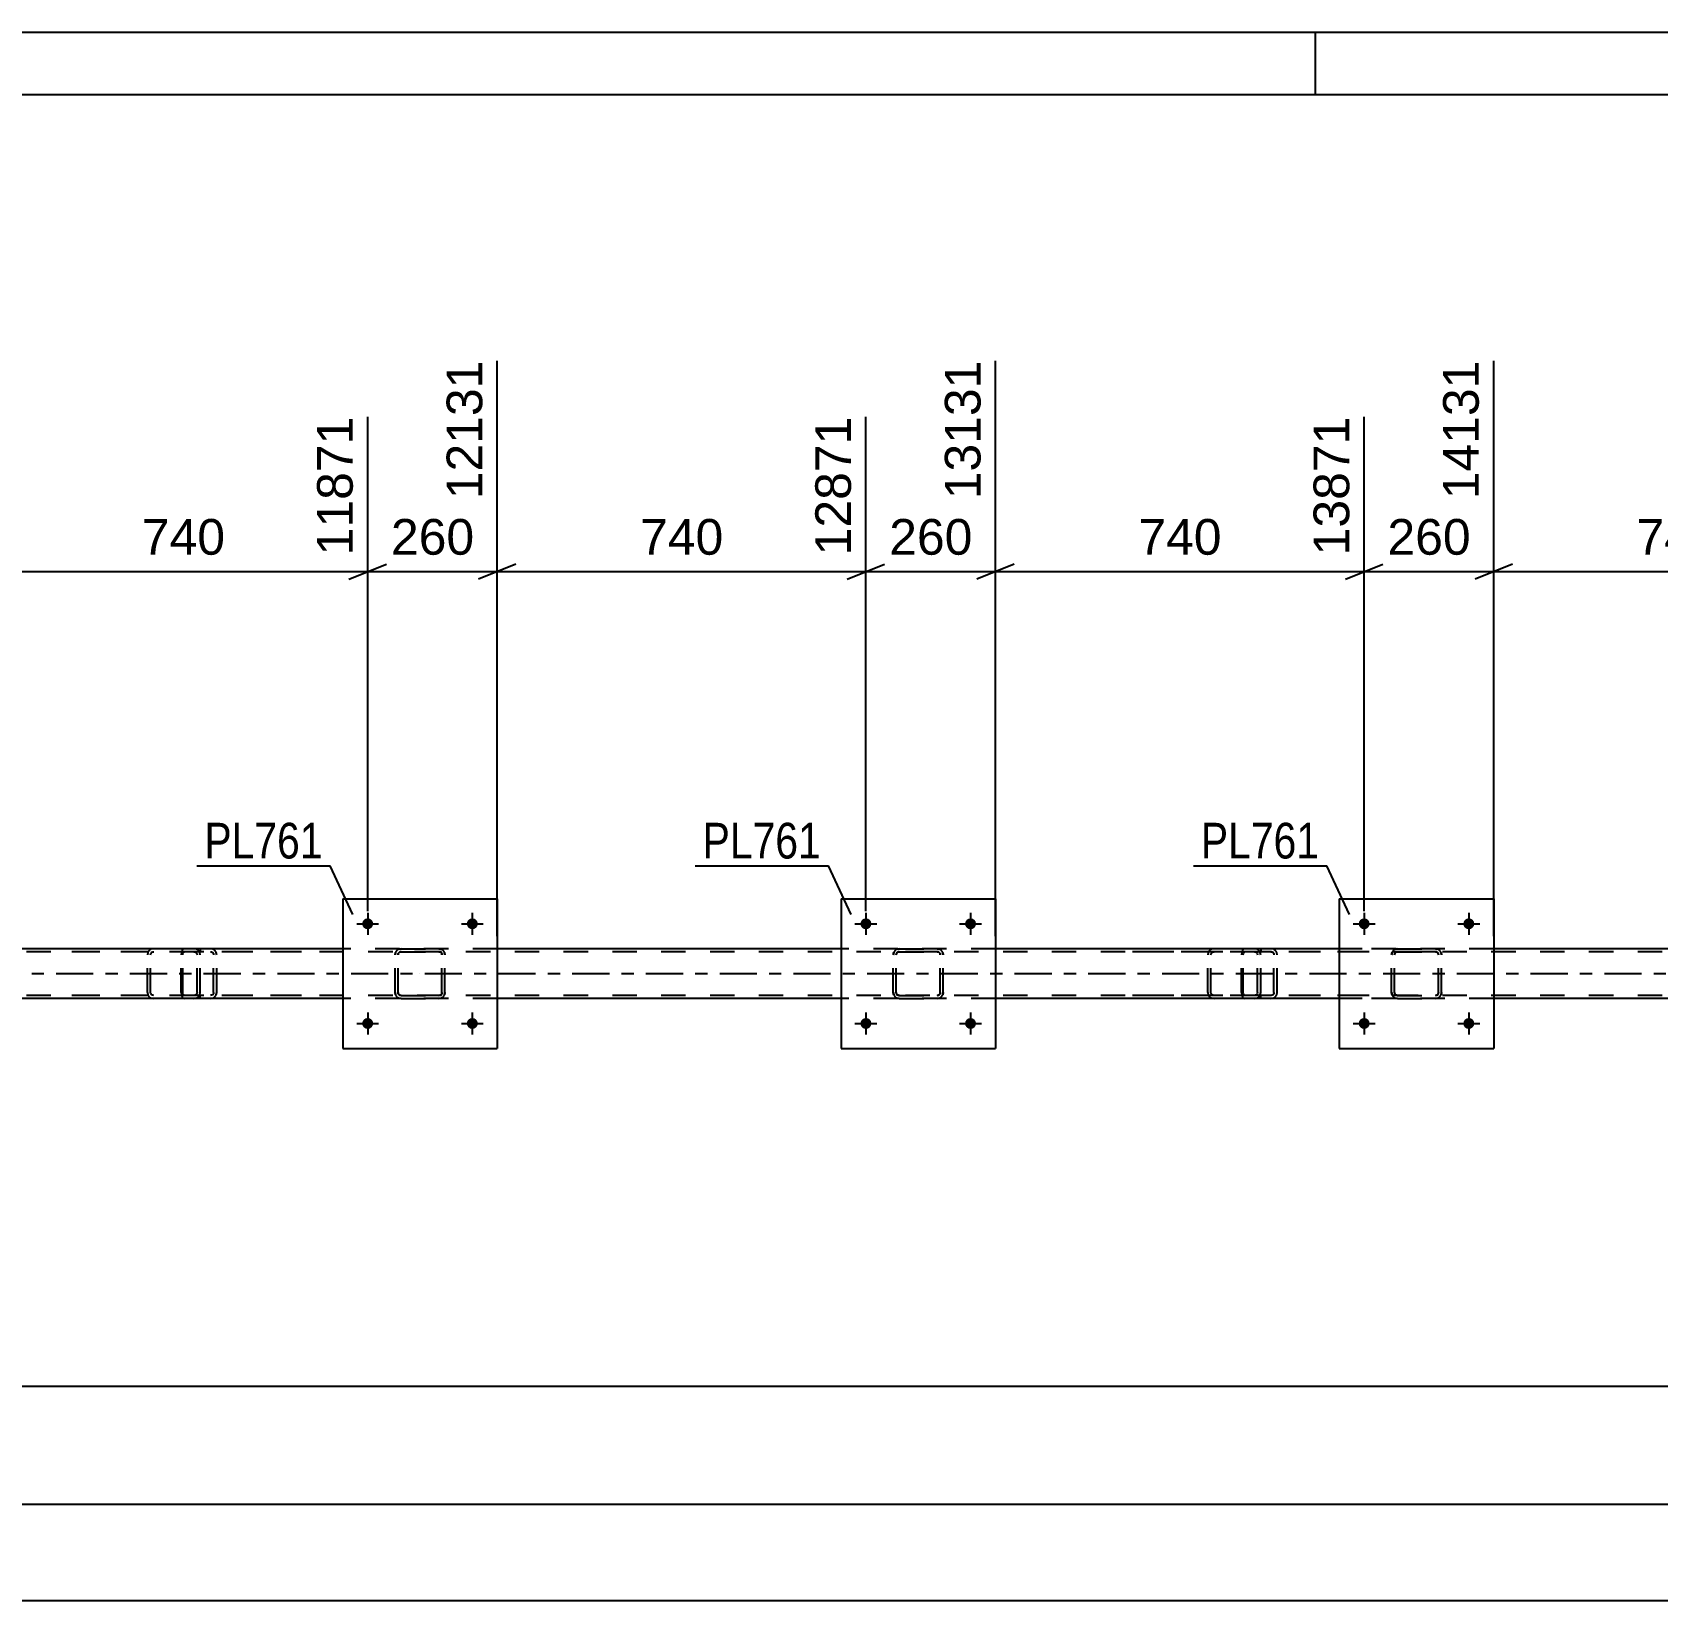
# Model space of a CAD drawing. Header units: millimetres. Extents: x 0 to 841, y 0 to 594.
# Drawn here: x 528 to 658.5, y 468.2 to 594 of the extents above; entities that cross this region are included whole.
import ezdxf

# ---------------------------------------------------------------- set-up
doc = ezdxf.new("R2010")
doc.units = ezdxf.units.MM
doc.linetypes.add('DXK_LINE_DOT2', pattern=[3.9198, 1.9599, -1.9599])
doc.linetypes.add('DXK_LINE_DOT3', pattern=[5.9187, 2.979, -0.9799, 0.9799, -0.9799])
doc.styles.add('Arial', font='arial.ttf', dxfattribs={"height": 0.2})
doc.styles.add('Arial Narrow', font='ARIALN.TTF', dxfattribs={"height": 0.2})

# ---------------------------------------------------------------- blocks, each defined once
blk = doc.blocks.new('Unknown-203724102-1113')
at = {"color": 5, "linetype": 'Continuous'}
for p, q in [((841, 594), (0, 594)), ((631, 589), (631, 594)), ((836, 589), (5, 589))]:
    blk.add_line(p, q, dxfattribs=at)
blk = doc.blocks.new('Bolt-203724102-4856 - 4784')
at = {"linetype": 'Continuous'}
for points in [[(555.35, 514.47, -1), (554.47, 514.47, -1)], [(563.75, 514.47, -1), (562.87, 514.47, -1)]]:
    blk.add_hatch(color=1, dxfattribs=at).paths.add_polyline_path(points)
at = {"color": 1, "linetype": 'Continuous'}
for p, q in [((554.91, 515.35), (554.91, 513.59)), ((563.31, 515.35), (563.31, 513.59)), ((554.03, 514.47), (555.79, 514.47)), ((562.43, 514.47), (564.19, 514.47))]:
    blk.add_line(p, q, dxfattribs=at)
blk = doc.blocks.new('Part-203724102-4864 - 4784')
at = {"color": 7, "linetype": 'DXK_LINE_DOT2'}
for p, q in [((539.95, 520.17), (539.93, 519.99)), ((539.93, 516.95), (539.93, 519.99)), ((540.01, 520.33), (539.95, 520.17)), ((540.09, 520.43), (540.01, 520.33)), ((540.06, 519.99), (540.07, 520.08)), ((540.06, 516.95), (540.06, 519.99)), ((540.07, 520.08), (540.1, 520.16)), ((540.2, 520.47), (540.09, 520.43)), ((540.1, 520.16), (540.15, 520.21)), ((540.15, 520.21), (540.2, 520.23)), ((549.6, 520.47), (540.2, 520.47)), ((549.6, 520.23), (540.2, 520.23)), ((541.47, 520.47), (541.47, 520.23)), ((542.48, 520.43), (542.29, 520.47)), ((542.29, 520.23), (542.38, 520.21)), ((542.38, 520.21), (542.47, 520.16)), ((542.47, 520.16), (542.52, 520.08)), ((542.52, 520.08), (542.54, 519.99)), ((542.54, 516.95), (542.54, 519.99)), ((542.79, 519.99), (542.75, 520.17)), ((542.79, 516.95), (542.79, 519.99)), ((539.93, 516.95), (539.95, 516.77)), ((539.95, 516.77), (540.01, 516.61)), ((540.07, 516.86), (540.06, 516.95)), ((540.1, 516.78), (540.07, 516.86)), ((540.15, 516.73), (540.1, 516.78)), ((540.2, 516.71), (540.15, 516.73)), ((549.6, 516.71), (540.2, 516.71)), ((541.47, 516.47), (541.47, 516.71)), ((542.38, 516.73), (542.29, 516.71)), ((542.47, 516.78), (542.38, 516.73)), ((542.52, 516.86), (542.47, 516.78)), ((542.54, 516.95), (542.52, 516.86)), ((542.75, 516.77), (542.79, 516.95)), ((540.01, 516.61), (540.09, 516.51)), ((540.09, 516.51), (540.2, 516.47)), ((549.6, 516.47), (540.2, 516.47)), ((542.29, 516.47), (542.48, 516.51))]:
    blk.add_line(p, q, dxfattribs=at)
for centre, start, end in [((542.3, 519.97), 23.8494, 68.8059), ((542.3, 516.97), 291.1941, 336.1506)]:
    blk.add_arc(centre, 0.492, start, end, dxfattribs=at)
blk = doc.blocks.new('Part-203724102-4815 - 4784')
at = {"color": 7, "linetype": 'DXK_LINE_DOT2'}
for p, q in [((733.31, 520.23), (80.08, 520.23)), ((565.31, 520.47), (552.91, 520.47)), ((605.31, 520.47), (592.91, 520.47)), ((645.31, 520.47), (632.91, 520.47)), ((733.31, 516.71), (80.08, 516.71)), ((565.31, 516.47), (552.91, 516.47)), ((605.31, 516.47), (592.91, 516.47)), ((645.31, 516.47), (632.91, 516.47))]:
    blk.add_line(p, q, dxfattribs=at)
at = {"color": 2, "linetype": 'Continuous'}
for p, q in [((552.91, 520.47), (525.31, 520.47)), ((592.91, 520.47), (565.31, 520.47)), ((632.91, 520.47), (605.31, 520.47)), ((672.91, 520.47), (645.31, 520.47)), ((552.91, 516.47), (525.31, 516.47)), ((592.91, 516.47), (565.31, 516.47)), ((632.91, 516.47), (605.31, 516.47)), ((672.91, 516.47), (645.31, 516.47))]:
    blk.add_line(p, q, dxfattribs=at)
at = {"color": 7, "linetype": 'DXK_LINE_DOT3'}
blk.add_line((80.08, 518.47), (733.31, 518.47), dxfattribs=at)
blk = doc.blocks.new('Part-203724102-4880 - 4784')
at = {"color": 2, "linetype": 'Continuous'}
for p, q in [((592.91, 524.47), (592.91, 512.47)), ((592.91, 524.47), (605.31, 524.47)), ((605.31, 524.47), (605.31, 512.47)), ((592.91, 512.47), (605.31, 512.47))]:
    blk.add_line(p, q, dxfattribs=at)
blk = doc.blocks.new('Bolt-203724102-4851 - 4784')
at = {"linetype": 'Continuous'}
for points in [[(635.35, 522.47, -1), (634.47, 522.47, -1)], [(643.75, 522.47, -1), (642.87, 522.47, -1)]]:
    blk.add_hatch(color=1, dxfattribs=at).paths.add_polyline_path(points)
at = {"color": 1, "linetype": 'Continuous'}
for p, q in [((634.91, 523.35), (634.91, 521.59)), ((643.31, 523.35), (643.31, 521.59)), ((634.03, 522.47), (635.79, 522.47)), ((642.43, 522.47), (644.19, 522.47))]:
    blk.add_line(p, q, dxfattribs=at)
blk = doc.blocks.new('Bolt-203724102-4852 - 4784')
at = {"linetype": 'Continuous'}
for points in [[(635.35, 514.47, -1), (634.47, 514.47, -1)], [(643.75, 514.47, -1), (642.87, 514.47, -1)]]:
    blk.add_hatch(color=1, dxfattribs=at).paths.add_polyline_path(points)
at = {"color": 1, "linetype": 'Continuous'}
for p, q in [((634.91, 515.35), (634.91, 513.59)), ((643.31, 515.35), (643.31, 513.59)), ((634.03, 514.47), (635.79, 514.47)), ((642.43, 514.47), (644.19, 514.47))]:
    blk.add_line(p, q, dxfattribs=at)
blk = doc.blocks.new('Bolt-203724102-4853 - 4784')
at = {"linetype": 'Continuous'}
for points in [[(595.35, 522.47, -1), (594.47, 522.47, -1)], [(603.75, 522.47, -1), (602.87, 522.47, -1)]]:
    blk.add_hatch(color=1, dxfattribs=at).paths.add_polyline_path(points)
at = {"color": 1, "linetype": 'Continuous'}
for p, q in [((594.91, 523.35), (594.91, 521.59)), ((603.31, 523.35), (603.31, 521.59)), ((594.03, 522.47), (595.79, 522.47)), ((602.43, 522.47), (604.19, 522.47))]:
    blk.add_line(p, q, dxfattribs=at)
blk = doc.blocks.new('Bolt-203724102-4854 - 4784')
at = {"linetype": 'Continuous'}
for points in [[(595.35, 514.47, -1), (594.47, 514.47, -1)], [(603.75, 514.47, -1), (602.87, 514.47, -1)]]:
    blk.add_hatch(color=1, dxfattribs=at).paths.add_polyline_path(points)
at = {"color": 1, "linetype": 'Continuous'}
for p, q in [((594.91, 515.35), (594.91, 513.59)), ((603.31, 515.35), (603.31, 513.59)), ((594.03, 514.47), (595.79, 514.47)), ((602.43, 514.47), (604.19, 514.47))]:
    blk.add_line(p, q, dxfattribs=at)
blk = doc.blocks.new('Bolt-203724102-4855 - 4784')
at = {"linetype": 'Continuous'}
for points in [[(555.35, 522.47, -1), (554.47, 522.47, -1)], [(563.75, 522.47, -1), (562.87, 522.47, -1)]]:
    blk.add_hatch(color=1, dxfattribs=at).paths.add_polyline_path(points)
at = {"color": 1, "linetype": 'Continuous'}
for p, q in [((554.91, 523.35), (554.91, 521.59)), ((563.31, 523.35), (563.31, 521.59)), ((554.03, 522.47), (555.79, 522.47)), ((562.43, 522.47), (564.19, 522.47))]:
    blk.add_line(p, q, dxfattribs=at)
blk = doc.blocks.new('Part-203724102-4874 - 4784')
at = {"color": 2, "linetype": 'Continuous'}
for p, q in [((552.91, 524.47), (552.91, 512.47)), ((552.91, 524.47), (565.31, 524.47)), ((565.31, 524.47), (565.31, 512.47)), ((552.91, 512.47), (565.31, 512.47))]:
    blk.add_line(p, q, dxfattribs=at)
blk = doc.blocks.new('Part-203724102-4875 - 4784')
at = {"color": 7, "linetype": 'DXK_LINE_DOT2'}
for p, q in [((597.11, 519.99), (597.15, 520.17)), ((597.15, 520.17), (597.11, 519.99)), ((597.11, 516.95), (597.11, 519.99)), ((597.35, 519.99), (597.37, 520.08)), ((597.37, 520.08), (597.35, 519.99)), ((597.35, 516.95), (597.35, 519.99)), ((597.37, 520.08), (597.42, 520.16)), ((597.42, 520.16), (597.37, 520.08)), ((597.41, 520.43), (597.59, 520.47)), ((597.59, 520.47), (597.41, 520.43)), ((597.42, 520.16), (597.5, 520.21)), ((597.5, 520.21), (597.42, 520.16)), ((597.5, 520.21), (597.59, 520.23)), ((597.59, 520.23), (597.5, 520.21)), ((597.59, 520.47), (600.63, 520.47)), ((597.59, 520.47), (597.59, 520.47)), ((597.59, 520.47), (600.63, 520.47)), ((597.59, 520.23), (600.63, 520.23)), ((597.59, 520.23), (597.59, 520.23)), ((600.63, 520.23), (597.59, 520.23)), ((600.63, 520.47), (600.63, 520.47)), ((600.63, 520.47), (600.82, 520.43)), ((600.82, 520.43), (600.63, 520.47)), ((600.63, 520.23), (600.63, 520.23)), ((600.63, 520.23), (600.73, 520.21)), ((600.73, 520.21), (600.63, 520.23)), ((600.73, 520.21), (600.8, 520.16)), ((600.8, 520.16), (600.73, 520.21)), ((600.8, 520.16), (600.86, 520.08)), ((600.86, 520.08), (600.8, 520.16)), ((600.86, 520.08), (600.87, 519.99)), ((600.87, 519.99), (600.86, 520.08)), ((600.87, 516.95), (600.87, 519.99)), ((601.08, 520.17), (601.11, 519.99)), ((601.11, 519.99), (601.08, 520.17)), ((601.11, 516.95), (601.11, 519.99)), ((597.15, 516.77), (597.11, 516.95)), ((597.11, 516.95), (597.15, 516.77)), ((597.37, 516.86), (597.35, 516.95)), ((597.35, 516.95), (597.37, 516.86)), ((597.42, 516.78), (597.37, 516.86)), ((597.37, 516.86), (597.42, 516.78)), ((597.5, 516.73), (597.42, 516.78)), ((597.42, 516.78), (597.5, 516.73)), ((597.59, 516.71), (597.5, 516.73)), ((597.5, 516.73), (597.59, 516.71)), ((597.59, 516.71), (600.63, 516.71)), ((597.59, 516.71), (597.59, 516.71)), ((597.59, 516.71), (600.63, 516.71)), ((600.73, 516.73), (600.63, 516.71)), ((600.63, 516.71), (600.73, 516.73)), ((600.63, 516.71), (600.63, 516.71)), ((600.8, 516.78), (600.73, 516.73)), ((600.73, 516.73), (600.8, 516.78)), ((600.86, 516.86), (600.8, 516.78)), ((600.8, 516.78), (600.86, 516.86)), ((600.87, 516.95), (600.86, 516.86)), ((600.86, 516.86), (600.87, 516.95)), ((601.11, 516.95), (601.08, 516.77)), ((601.08, 516.77), (601.11, 516.95)), ((597.59, 516.47), (597.41, 516.51)), ((597.41, 516.51), (597.59, 516.47)), ((597.59, 516.47), (600.63, 516.47)), ((597.59, 516.47), (597.59, 516.47)), ((597.59, 516.47), (600.63, 516.47)), ((600.82, 516.51), (600.63, 516.47)), ((600.63, 516.47), (600.82, 516.51)), ((600.63, 516.47), (600.63, 516.47))]:
    blk.add_line(p, q, dxfattribs=at)
at = {"color": 7, "linetype": 'DXK_LINE_DOT3'}
blk.add_line((599.11, 518.47), (599.11, 518.47), dxfattribs=at)
at = {"color": 7, "linetype": 'DXK_LINE_DOT2'}
for centre, start, end in [((597.59, 519.99), 112.5, 157.5), ((597.59, 519.99), 112.5, 157.5), ((600.63, 519.99), 22.5, 67.5), ((600.63, 519.99), 22.5, 67.5), ((597.59, 516.95), 202.5, 247.5), ((597.59, 516.95), 202.5, 247.5), ((600.63, 516.95), 292.5, 337.5), ((600.63, 516.95), 292.5, 337.5)]:
    blk.add_arc(centre, 0.48, start, end, dxfattribs=at)
blk = doc.blocks.new('Part-203724102-4909 - 4784')
at = {"color": 2, "linetype": 'Continuous'}
for p, q in [((632.91, 524.47), (632.91, 512.47)), ((632.91, 524.47), (645.31, 524.47)), ((645.31, 524.47), (645.31, 512.47)), ((632.91, 512.47), (645.31, 512.47))]:
    blk.add_line(p, q, dxfattribs=at)
blk = doc.blocks.new('Part-203724102-4910 - 4784')
at = {"color": 7, "linetype": 'DXK_LINE_DOT2'}
for p, q in [((637.11, 519.99), (637.15, 520.17)), ((637.15, 520.17), (637.11, 519.99)), ((637.11, 516.95), (637.11, 519.99)), ((637.35, 519.99), (637.37, 520.08)), ((637.37, 520.08), (637.35, 519.99)), ((637.35, 516.95), (637.35, 519.99)), ((637.37, 520.08), (637.42, 520.16)), ((637.42, 520.16), (637.37, 520.08)), ((637.41, 520.43), (637.59, 520.47)), ((637.59, 520.47), (637.41, 520.43)), ((637.42, 520.16), (637.5, 520.21)), ((637.5, 520.21), (637.42, 520.16)), ((637.5, 520.21), (637.59, 520.23)), ((637.59, 520.23), (637.5, 520.21)), ((637.59, 520.47), (640.63, 520.47)), ((637.59, 520.47), (637.59, 520.47)), ((637.59, 520.47), (640.63, 520.47)), ((637.59, 520.23), (640.63, 520.23)), ((637.59, 520.23), (637.59, 520.23)), ((640.63, 520.23), (637.59, 520.23)), ((640.63, 520.47), (640.63, 520.47)), ((640.63, 520.47), (640.82, 520.43)), ((640.82, 520.43), (640.63, 520.47)), ((640.63, 520.23), (640.63, 520.23)), ((640.63, 520.23), (640.73, 520.21)), ((640.73, 520.21), (640.63, 520.23)), ((640.73, 520.21), (640.8, 520.16)), ((640.8, 520.16), (640.73, 520.21)), ((640.8, 520.16), (640.86, 520.08)), ((640.86, 520.08), (640.8, 520.16)), ((640.86, 520.08), (640.87, 519.99)), ((640.87, 519.99), (640.86, 520.08)), ((640.87, 516.95), (640.87, 519.99)), ((641.08, 520.17), (641.11, 519.99)), ((641.11, 519.99), (641.08, 520.17)), ((641.11, 516.95), (641.11, 519.99)), ((637.15, 516.77), (637.11, 516.95)), ((637.11, 516.95), (637.15, 516.77)), ((637.37, 516.86), (637.35, 516.95)), ((637.35, 516.95), (637.37, 516.86)), ((637.42, 516.78), (637.37, 516.86)), ((637.37, 516.86), (637.42, 516.78)), ((637.5, 516.73), (637.42, 516.78)), ((637.42, 516.78), (637.5, 516.73)), ((637.59, 516.71), (637.5, 516.73)), ((637.5, 516.73), (637.59, 516.71)), ((637.59, 516.71), (640.63, 516.71)), ((637.59, 516.71), (637.59, 516.71)), ((637.59, 516.71), (640.63, 516.71)), ((640.73, 516.73), (640.63, 516.71)), ((640.63, 516.71), (640.73, 516.73)), ((640.63, 516.71), (640.63, 516.71)), ((640.8, 516.78), (640.73, 516.73)), ((640.73, 516.73), (640.8, 516.78)), ((640.86, 516.86), (640.8, 516.78)), ((640.8, 516.78), (640.86, 516.86)), ((640.87, 516.95), (640.86, 516.86)), ((640.86, 516.86), (640.87, 516.95)), ((641.11, 516.95), (641.08, 516.77)), ((641.08, 516.77), (641.11, 516.95)), ((637.59, 516.47), (637.41, 516.51)), ((637.41, 516.51), (637.59, 516.47)), ((637.59, 516.47), (640.63, 516.47)), ((637.59, 516.47), (637.59, 516.47)), ((637.59, 516.47), (640.63, 516.47)), ((640.82, 516.51), (640.63, 516.47)), ((640.63, 516.47), (640.82, 516.51)), ((640.63, 516.47), (640.63, 516.47))]:
    blk.add_line(p, q, dxfattribs=at)
at = {"color": 7, "linetype": 'DXK_LINE_DOT3'}
blk.add_line((639.11, 518.47), (639.11, 518.47), dxfattribs=at)
at = {"color": 7, "linetype": 'DXK_LINE_DOT2'}
for centre, start, end in [((637.59, 519.99), 112.5, 157.5), ((637.59, 519.99), 112.5, 157.5), ((640.63, 519.99), 22.5, 67.5), ((640.63, 519.99), 22.5, 67.5), ((637.59, 516.95), 202.5, 247.5), ((637.59, 516.95), 202.5, 247.5), ((640.63, 516.95), 292.5, 337.5), ((640.63, 516.95), 292.5, 337.5)]:
    blk.add_arc(centre, 0.48, start, end, dxfattribs=at)
blk = doc.blocks.new('Part-203724102-4963 - 4784')
at = {"color": 7, "linetype": 'DXK_LINE_DOT2'}
for p, q in [((557.11, 519.99), (557.15, 520.17)), ((557.15, 520.17), (557.11, 519.99)), ((557.11, 516.95), (557.11, 519.99)), ((557.35, 519.99), (557.37, 520.08)), ((557.37, 520.08), (557.35, 519.99)), ((557.35, 516.95), (557.35, 519.99)), ((557.37, 520.08), (557.43, 520.16)), ((557.43, 520.16), (557.37, 520.08)), ((557.41, 520.43), (557.59, 520.47)), ((557.59, 520.47), (557.41, 520.43)), ((557.43, 520.16), (557.5, 520.21)), ((557.5, 520.21), (557.43, 520.16)), ((557.5, 520.21), (557.59, 520.23)), ((557.59, 520.23), (557.5, 520.21)), ((557.59, 520.47), (560.63, 520.47)), ((557.59, 520.47), (557.59, 520.47)), ((557.59, 520.47), (560.63, 520.47)), ((557.59, 520.23), (560.63, 520.23)), ((557.59, 520.23), (557.59, 520.23)), ((560.63, 520.23), (557.59, 520.23)), ((560.63, 520.47), (560.63, 520.47)), ((560.63, 520.47), (560.82, 520.43)), ((560.82, 520.43), (560.63, 520.47)), ((560.63, 520.23), (560.63, 520.23)), ((560.63, 520.23), (560.73, 520.21)), ((560.73, 520.21), (560.63, 520.23)), ((560.73, 520.21), (560.8, 520.16)), ((560.8, 520.16), (560.73, 520.21)), ((560.8, 520.16), (560.86, 520.08)), ((560.86, 520.08), (560.8, 520.16)), ((560.86, 520.08), (560.87, 519.99)), ((560.87, 519.99), (560.86, 520.08)), ((560.87, 516.95), (560.87, 519.99)), ((561.08, 520.17), (561.11, 519.99)), ((561.11, 519.99), (561.08, 520.17)), ((561.11, 516.95), (561.11, 519.99)), ((557.15, 516.77), (557.11, 516.95)), ((557.11, 516.95), (557.15, 516.77)), ((557.37, 516.86), (557.35, 516.95)), ((557.35, 516.95), (557.37, 516.86)), ((557.43, 516.78), (557.37, 516.86)), ((557.37, 516.86), (557.43, 516.78)), ((557.5, 516.73), (557.43, 516.78)), ((557.43, 516.78), (557.5, 516.73)), ((557.59, 516.71), (557.5, 516.73)), ((557.5, 516.73), (557.59, 516.71)), ((557.59, 516.71), (560.63, 516.71)), ((557.59, 516.71), (557.59, 516.71)), ((557.59, 516.71), (560.63, 516.71)), ((560.73, 516.73), (560.63, 516.71)), ((560.63, 516.71), (560.73, 516.73)), ((560.63, 516.71), (560.63, 516.71)), ((560.8, 516.78), (560.73, 516.73)), ((560.73, 516.73), (560.8, 516.78)), ((560.86, 516.86), (560.8, 516.78)), ((560.8, 516.78), (560.86, 516.86)), ((560.87, 516.95), (560.86, 516.86)), ((560.86, 516.86), (560.87, 516.95)), ((561.11, 516.95), (561.08, 516.77)), ((561.08, 516.77), (561.11, 516.95)), ((557.59, 516.47), (557.41, 516.51)), ((557.41, 516.51), (557.59, 516.47)), ((557.59, 516.47), (560.63, 516.47)), ((557.59, 516.47), (557.59, 516.47)), ((557.59, 516.47), (560.63, 516.47)), ((560.82, 516.51), (560.63, 516.47)), ((560.63, 516.47), (560.82, 516.51)), ((560.63, 516.47), (560.63, 516.47))]:
    blk.add_line(p, q, dxfattribs=at)
at = {"color": 7, "linetype": 'DXK_LINE_DOT3'}
blk.add_line((559.11, 518.47), (559.11, 518.47), dxfattribs=at)
at = {"color": 7, "linetype": 'DXK_LINE_DOT2'}
for centre, start, end in [((557.59, 519.99), 112.5, 157.5), ((557.59, 519.99), 112.5, 157.5), ((560.63, 519.99), 22.5, 67.5), ((560.63, 519.99), 22.5, 67.5), ((557.59, 516.95), 202.5, 247.5), ((557.59, 516.95), 202.5, 247.5), ((560.63, 516.95), 292.5, 337.5), ((560.63, 516.95), 292.5, 337.5)]:
    blk.add_arc(centre, 0.48, start, end, dxfattribs=at)
blk = doc.blocks.new('Part-203724102-5052 - 4784')
at = {"color": 7, "linetype": 'DXK_LINE_DOT2'}
for p, q in [((540.96, 520.47), (529.19, 520.47)), ((540.96, 520.23), (529.19, 520.23)), ((537.26, 520.17), (537.22, 519.99)), ((537.22, 516.95), (537.22, 519.99)), ((537.47, 519.99), (537.49, 520.08)), ((537.47, 516.95), (537.47, 519.99)), ((537.49, 520.08), (537.55, 520.16)), ((537.73, 520.47), (537.53, 520.43)), ((537.55, 520.16), (537.63, 520.21)), ((537.63, 520.21), (537.73, 520.23)), ((541.16, 520.43), (540.96, 520.47)), ((540.96, 520.23), (541.06, 520.21)), ((541.06, 520.21), (541.14, 520.16)), ((541.14, 520.16), (541.2, 520.08)), ((541.2, 520.08), (541.22, 519.99)), ((541.22, 516.95), (541.22, 519.99)), ((541.47, 519.99), (541.43, 520.17)), ((541.47, 516.95), (541.47, 519.99)), ((540.96, 516.71), (529.19, 516.71)), ((537.22, 516.95), (537.26, 516.77)), ((537.49, 516.86), (537.47, 516.95)), ((537.55, 516.78), (537.49, 516.86)), ((537.63, 516.73), (537.55, 516.78)), ((537.73, 516.71), (537.63, 516.73)), ((541.06, 516.73), (540.96, 516.71)), ((541.14, 516.78), (541.06, 516.73)), ((541.2, 516.86), (541.14, 516.78)), ((541.22, 516.95), (541.2, 516.86)), ((541.43, 516.77), (541.47, 516.95)), ((540.96, 516.47), (529.19, 516.47)), ((537.53, 516.51), (537.73, 516.47)), ((540.96, 516.47), (541.16, 516.51))]:
    blk.add_line(p, q, dxfattribs=at)
for centre, start, end in [((537.71, 519.97), 110.7583, 155.68), ((540.98, 519.97), 24.32, 69.2417), ((537.71, 516.97), 204.32, 249.2417), ((540.98, 516.97), 290.7583, 335.68)]:
    blk.add_arc(centre, 0.496, start, end, dxfattribs=at)
blk = doc.blocks.new('Part-203724102-5053 - 4784')
at = {"color": 7, "linetype": 'DXK_LINE_DOT2'}
for p, q in [((626.1, 520.47), (614.32, 520.47)), ((626.1, 520.23), (614.32, 520.23)), ((622.39, 520.17), (622.35, 519.99)), ((622.35, 516.95), (622.35, 519.99)), ((622.61, 519.99), (622.63, 520.08)), ((622.61, 516.95), (622.61, 519.99)), ((622.63, 520.08), (622.68, 520.16)), ((622.86, 520.47), (622.67, 520.43)), ((622.68, 520.16), (622.76, 520.21)), ((622.76, 520.21), (622.86, 520.23)), ((626.29, 520.43), (626.1, 520.47)), ((626.1, 520.23), (626.19, 520.21)), ((626.19, 520.21), (626.28, 520.16)), ((626.28, 520.16), (626.33, 520.08)), ((626.33, 520.08), (626.35, 519.99)), ((626.35, 516.95), (626.35, 519.99)), ((626.61, 519.99), (626.57, 520.17)), ((626.61, 516.95), (626.61, 519.99)), ((626.1, 516.71), (614.32, 516.71)), ((622.35, 516.95), (622.39, 516.77)), ((622.63, 516.86), (622.61, 516.95)), ((622.68, 516.78), (622.63, 516.86)), ((622.76, 516.73), (622.68, 516.78)), ((622.86, 516.71), (622.76, 516.73)), ((626.19, 516.73), (626.1, 516.71)), ((626.28, 516.78), (626.19, 516.73)), ((626.33, 516.86), (626.28, 516.78)), ((626.35, 516.95), (626.33, 516.86)), ((626.57, 516.77), (626.61, 516.95)), ((626.1, 516.47), (614.32, 516.47)), ((622.67, 516.51), (622.86, 516.47)), ((626.1, 516.47), (626.29, 516.51))]:
    blk.add_line(p, q, dxfattribs=at)
for centre, start, end in [((622.84, 519.97), 110.7583, 155.68), ((626.12, 519.97), 24.32, 69.2417), ((622.84, 516.97), 204.32, 249.2417), ((626.12, 516.97), 290.7583, 335.68)]:
    blk.add_arc(centre, 0.496, start, end, dxfattribs=at)
blk = doc.blocks.new('Part-203724102-5055 - 4784')
at = {"color": 7, "linetype": 'DXK_LINE_DOT2'}
for p, q in [((625.08, 520.17), (625.06, 519.99)), ((625.06, 516.95), (625.06, 519.99)), ((625.14, 520.33), (625.08, 520.17)), ((625.23, 520.43), (625.14, 520.33)), ((625.2, 519.99), (625.21, 520.08)), ((625.2, 516.95), (625.2, 519.99)), ((625.21, 520.08), (625.24, 520.16)), ((625.33, 520.47), (625.23, 520.43)), ((625.24, 520.16), (625.28, 520.21)), ((625.28, 520.21), (625.33, 520.23)), ((634.74, 520.47), (625.33, 520.47)), ((634.74, 520.23), (625.33, 520.23)), ((626.61, 520.47), (626.61, 520.23)), ((627.62, 520.43), (627.42, 520.47)), ((627.42, 520.23), (627.52, 520.21)), ((627.52, 520.21), (627.6, 520.16)), ((627.6, 520.16), (627.66, 520.08)), ((627.66, 520.08), (627.67, 519.99)), ((627.67, 516.95), (627.67, 519.99)), ((627.93, 519.99), (627.89, 520.17)), ((627.93, 516.95), (627.93, 519.99)), ((625.06, 516.95), (625.08, 516.77)), ((625.08, 516.77), (625.14, 516.61)), ((625.21, 516.86), (625.2, 516.95)), ((625.24, 516.78), (625.21, 516.86)), ((625.28, 516.73), (625.24, 516.78)), ((625.33, 516.71), (625.28, 516.73)), ((634.74, 516.71), (625.33, 516.71)), ((626.61, 516.47), (626.61, 516.71)), ((627.52, 516.73), (627.42, 516.71)), ((627.6, 516.78), (627.52, 516.73)), ((627.66, 516.86), (627.6, 516.78)), ((627.67, 516.95), (627.66, 516.86)), ((627.89, 516.77), (627.93, 516.95)), ((625.14, 516.61), (625.23, 516.51)), ((625.23, 516.51), (625.33, 516.47)), ((634.74, 516.47), (625.33, 516.47)), ((627.42, 516.47), (627.62, 516.51))]:
    blk.add_line(p, q, dxfattribs=at)
for centre, start, end in [((627.44, 519.97), 23.8494, 68.8059), ((627.44, 516.97), 291.1941, 336.1506)]:
    blk.add_arc(centre, 0.492, start, end, dxfattribs=at)
blk = doc.blocks.new('StraightDimension-203724102-10982 - 4784')
at = {"color": 7, "linetype": 'Continuous'}
for p, q in [((525.31, 521.47), (525.31, 567.66)), ((554.91, 523.47), (554.91, 563.16)), ((526.81, 551.34), (523.81, 550.14)), ((525.31, 550.74), (554.91, 550.74)), ((553.41, 550.14), (556.41, 551.34))]:
    blk.add_line(p, q, dxfattribs=at)
at = {"color": 0}
blk.add_wipeout([(544.05, 551.49), (544.05, 555.69), (536.18, 555.69), (536.18, 551.49)], dxfattribs=at)
at = {"color": 3, "style": 'Arial'}
blk.add_text('740', height=2.865, dxfattribs=at).set_placement((536.78, 552.09))
at = {"color": 0, "linetype": 'Continuous'}
blk.add_wipeout([(554.31, 563.76), (550.11, 563.76), (550.11, 551.44), (554.31, 551.44)], dxfattribs=at)
at = {"color": 3, "linetype": 'Continuous', "style": 'Arial'}
blk.add_text('11871', height=2.865, rotation=90.0002, dxfattribs=at).set_placement((553.71, 552.04))
blk = doc.blocks.new('StraightDimension-203724102-5844 - 4784')
at = {"color": 7, "linetype": 'Continuous'}
blk.add_line((79.44, 468.16), (767.81, 468.16), dxfattribs=at)
blk = doc.blocks.new('StraightDimension-203724102-5113 - 4784')
at = {"color": 7, "linetype": 'Continuous'}
blk.add_line((80.08, 475.88), (767.17, 475.88), dxfattribs=at)
blk = doc.blocks.new('StraightDimension-203724102-6083 - 4784')
at = {"color": 7, "linetype": 'Continuous'}
blk.add_line((200.42, 485.37), (767.17, 485.37), dxfattribs=at)
blk = doc.blocks.new('StraightDimension-203724102-10979 - 4784')
at = {"color": 7, "linetype": 'Continuous'}
for p, q in [((605.31, 521.47), (605.31, 567.66)), ((594.91, 523.47), (594.91, 563.16)), ((593.41, 550.14), (596.41, 551.34)), ((594.91, 550.74), (605.31, 550.74)), ((606.81, 551.34), (603.81, 550.14))]:
    blk.add_line(p, q, dxfattribs=at)
at = {"color": 0}
blk.add_wipeout([(604.05, 551.49), (604.05, 555.69), (596.18, 555.69), (596.18, 551.49)], dxfattribs=at)
at = {"color": 3, "style": 'Arial'}
blk.add_text('260', height=2.865, dxfattribs=at).set_placement((596.78, 552.09))
at = {"color": 0, "linetype": 'Continuous'}
blk.add_wipeout([(604.71, 568.26), (600.51, 568.26), (600.51, 555.94), (604.71, 555.94)], dxfattribs=at)
at = {"color": 3, "linetype": 'Continuous', "style": 'Arial'}
blk.add_text('13131', height=2.865, rotation=90.0002, dxfattribs=at).set_placement((604.11, 556.54))
blk = doc.blocks.new('StraightDimension-203724102-10976 - 4784')
at = {"color": 7, "linetype": 'Continuous'}
for p, q in [((645.31, 521.47), (645.31, 567.66)), ((674.91, 523.47), (674.91, 563.16)), ((646.81, 551.34), (643.81, 550.14)), ((645.31, 550.74), (674.91, 550.74)), ((673.41, 550.14), (676.41, 551.34))]:
    blk.add_line(p, q, dxfattribs=at)
at = {"color": 0}
blk.add_wipeout([(664.05, 551.49), (664.05, 555.69), (656.18, 555.69), (656.18, 551.49)], dxfattribs=at)
at = {"color": 3, "style": 'Arial'}
blk.add_text('740', height=2.865, dxfattribs=at).set_placement((656.78, 552.09))
at = {"color": 0, "linetype": 'Continuous'}
blk.add_wipeout([(674.31, 563.76), (670.11, 563.76), (670.11, 551.44), (674.31, 551.44)], dxfattribs=at)
at = {"color": 3, "linetype": 'Continuous', "style": 'Arial'}
blk.add_text('14871', height=2.865, rotation=90.0002, dxfattribs=at).set_placement((673.71, 552.04))
blk = doc.blocks.new('StraightDimension-203724102-10977 - 4784')
at = {"color": 7, "linetype": 'Continuous'}
for p, q in [((645.31, 521.47), (645.31, 567.66)), ((634.91, 523.47), (634.91, 563.16)), ((633.41, 550.14), (636.41, 551.34)), ((634.91, 550.74), (645.31, 550.74)), ((646.81, 551.34), (643.81, 550.14))]:
    blk.add_line(p, q, dxfattribs=at)
at = {"color": 0}
blk.add_wipeout([(644.05, 551.49), (644.05, 555.69), (636.18, 555.69), (636.18, 551.49)], dxfattribs=at)
at = {"color": 3, "style": 'Arial'}
blk.add_text('260', height=2.865, dxfattribs=at).set_placement((636.78, 552.09))
at = {"color": 0, "linetype": 'Continuous'}
blk.add_wipeout([(644.71, 568.26), (640.51, 568.26), (640.51, 555.94), (644.71, 555.94)], dxfattribs=at)
at = {"color": 3, "linetype": 'Continuous', "style": 'Arial'}
blk.add_text('14131', height=2.865, rotation=90.0002, dxfattribs=at).set_placement((644.11, 556.54))
blk = doc.blocks.new('StraightDimension-203724102-10978 - 4784')
at = {"color": 7, "linetype": 'Continuous'}
for p, q in [((605.31, 521.47), (605.31, 567.66)), ((634.91, 523.47), (634.91, 563.16)), ((606.81, 551.34), (603.81, 550.14)), ((605.31, 550.74), (634.91, 550.74)), ((633.41, 550.14), (636.41, 551.34))]:
    blk.add_line(p, q, dxfattribs=at)
at = {"color": 0}
blk.add_wipeout([(624.05, 551.49), (624.05, 555.69), (616.18, 555.69), (616.18, 551.49)], dxfattribs=at)
at = {"color": 3, "style": 'Arial'}
blk.add_text('740', height=2.865, dxfattribs=at).set_placement((616.78, 552.09))
at = {"color": 0, "linetype": 'Continuous'}
blk.add_wipeout([(634.31, 563.76), (630.11, 563.76), (630.11, 551.44), (634.31, 551.44)], dxfattribs=at)
at = {"color": 3, "linetype": 'Continuous', "style": 'Arial'}
blk.add_text('13871', height=2.865, rotation=90.0002, dxfattribs=at).set_placement((633.71, 552.04))
blk = doc.blocks.new('StraightDimension-203724102-10980 - 4784')
at = {"color": 7, "linetype": 'Continuous'}
for p, q in [((565.31, 521.47), (565.31, 567.66)), ((594.91, 523.47), (594.91, 563.16)), ((566.81, 551.34), (563.81, 550.14)), ((565.31, 550.74), (594.91, 550.74)), ((593.41, 550.14), (596.41, 551.34))]:
    blk.add_line(p, q, dxfattribs=at)
at = {"color": 0}
blk.add_wipeout([(584.05, 551.49), (584.05, 555.69), (576.18, 555.69), (576.18, 551.49)], dxfattribs=at)
at = {"color": 3, "style": 'Arial'}
blk.add_text('740', height=2.865, dxfattribs=at).set_placement((576.78, 552.09))
at = {"color": 0, "linetype": 'Continuous'}
blk.add_wipeout([(594.31, 563.76), (590.11, 563.76), (590.11, 551.44), (594.31, 551.44)], dxfattribs=at)
at = {"color": 3, "linetype": 'Continuous', "style": 'Arial'}
blk.add_text('12871', height=2.865, rotation=90.0002, dxfattribs=at).set_placement((593.71, 552.04))
blk = doc.blocks.new('StraightDimension-203724102-10981 - 4784')
at = {"color": 7, "linetype": 'Continuous'}
for p, q in [((565.31, 521.47), (565.31, 567.66)), ((554.91, 523.47), (554.91, 563.16)), ((553.41, 550.14), (556.41, 551.34)), ((554.91, 550.74), (565.31, 550.74)), ((566.81, 551.34), (563.81, 550.14))]:
    blk.add_line(p, q, dxfattribs=at)
at = {"color": 0}
blk.add_wipeout([(564.05, 551.49), (564.05, 555.69), (556.18, 555.69), (556.18, 551.49)], dxfattribs=at)
at = {"color": 3, "style": 'Arial'}
blk.add_text('260', height=2.865, dxfattribs=at).set_placement((556.78, 552.09))
at = {"color": 0, "linetype": 'Continuous'}
blk.add_wipeout([(564.71, 568.26), (560.51, 568.26), (560.51, 555.94), (564.71, 555.94)], dxfattribs=at)
at = {"color": 3, "linetype": 'Continuous', "style": 'Arial'}
blk.add_text('12131', height=2.865, rotation=90.0002, dxfattribs=at).set_placement((564.11, 556.54))
blk = doc.blocks.new('Mark-203724102-4876 - 4784')
at = {"color": 0}
blk.add_wipeout([(591.3, 527.71), (591.3, 530.71), (581.8, 530.71), (581.8, 527.71)], dxfattribs=at)
blk.add_wipeout([(591.3, 527.71), (591.3, 530.71), (581.8, 530.71), (581.8, 527.71)], dxfattribs=at)
at = {"color": 30, "linetype": 'Continuous'}
for p in [(581.2, 527.11), (593.73, 523.21)]:
    blk.add_line(p, (591.9, 527.11), dxfattribs=at)
at = {"color": 3, "style": 'Arial Narrow'}
blk.add_text('PL761', height=2.863, dxfattribs=at).set_placement((581.8, 527.71))
blk = doc.blocks.new('Mark-203724102-4870 - 4784')
at = {"color": 0}
blk.add_wipeout([(551.3, 527.71), (551.3, 530.71), (541.8, 530.71), (541.8, 527.71)], dxfattribs=at)
blk.add_wipeout([(551.3, 527.71), (551.3, 530.71), (541.8, 530.71), (541.8, 527.71)], dxfattribs=at)
at = {"color": 30, "linetype": 'Continuous'}
for p in [(541.2, 527.11), (553.73, 523.21)]:
    blk.add_line(p, (551.9, 527.11), dxfattribs=at)
at = {"color": 3, "style": 'Arial Narrow'}
blk.add_text('PL761', height=2.863, dxfattribs=at).set_placement((541.8, 527.71))
blk = doc.blocks.new('Mark-203724102-4905 - 4784')
at = {"color": 0}
blk.add_wipeout([(631.3, 527.71), (631.3, 530.71), (621.8, 530.71), (621.8, 527.71)], dxfattribs=at)
blk.add_wipeout([(631.3, 527.71), (631.3, 530.71), (621.8, 530.71), (621.8, 527.71)], dxfattribs=at)
at = {"color": 30, "linetype": 'Continuous'}
for p in [(621.2, 527.11), (633.73, 523.21)]:
    blk.add_line(p, (631.9, 527.11), dxfattribs=at)
at = {"color": 3, "style": 'Arial Narrow'}
blk.add_text('PL761', height=2.863, dxfattribs=at).set_placement((621.8, 527.71))

msp = doc.modelspace()

# ---------------------------------------------------------------- block references
for name in ['Unknown-203724102-1113', 'Part-203724102-4874 - 4784', 'Part-203724102-4880 - 4784', 'Part-203724102-4909 - 4784', 'Bolt-203724102-4855 - 4784', 'Bolt-203724102-4853 - 4784', 'Bolt-203724102-4851 - 4784', 'Part-203724102-4815 - 4784', 'Part-203724102-5052 - 4784', 'Part-203724102-4864 - 4784', 'Part-203724102-4963 - 4784', 'Part-203724102-4875 - 4784', 'Part-203724102-5053 - 4784', 'Part-203724102-5055 - 4784', 'Part-203724102-4910 - 4784', 'Bolt-203724102-4856 - 4784', 'Bolt-203724102-4854 - 4784', 'Bolt-203724102-4852 - 4784']:
    msp.add_blockref(name, (0, 0))

# ---------------------------------------------------------------- next in the draw order: block references
for name in ['StraightDimension-203724102-10982 - 4784', 'StraightDimension-203724102-10979 - 4784', 'StraightDimension-203724102-10976 - 4784', 'StraightDimension-203724102-5844 - 4784']:
    msp.add_blockref(name, (0, 0))

# ---------------------------------------------------------------- next in the draw order: block references
for name in ['StraightDimension-203724102-10980 - 4784', 'StraightDimension-203724102-10977 - 4784', 'StraightDimension-203724102-5113 - 4784']:
    msp.add_blockref(name, (0, 0))

# ---------------------------------------------------------------- next in the draw order: block references
for name in ['StraightDimension-203724102-10981 - 4784', 'StraightDimension-203724102-10978 - 4784', 'Mark-203724102-4876 - 4784', 'StraightDimension-203724102-6083 - 4784']:
    msp.add_blockref(name, (0, 0))

# ---------------------------------------------------------------- next in the draw order: block references
for name in ['Mark-203724102-4870 - 4784', 'Mark-203724102-4905 - 4784']:
    msp.add_blockref(name, (0, 0))

doc.saveas('drawing.dxf')
